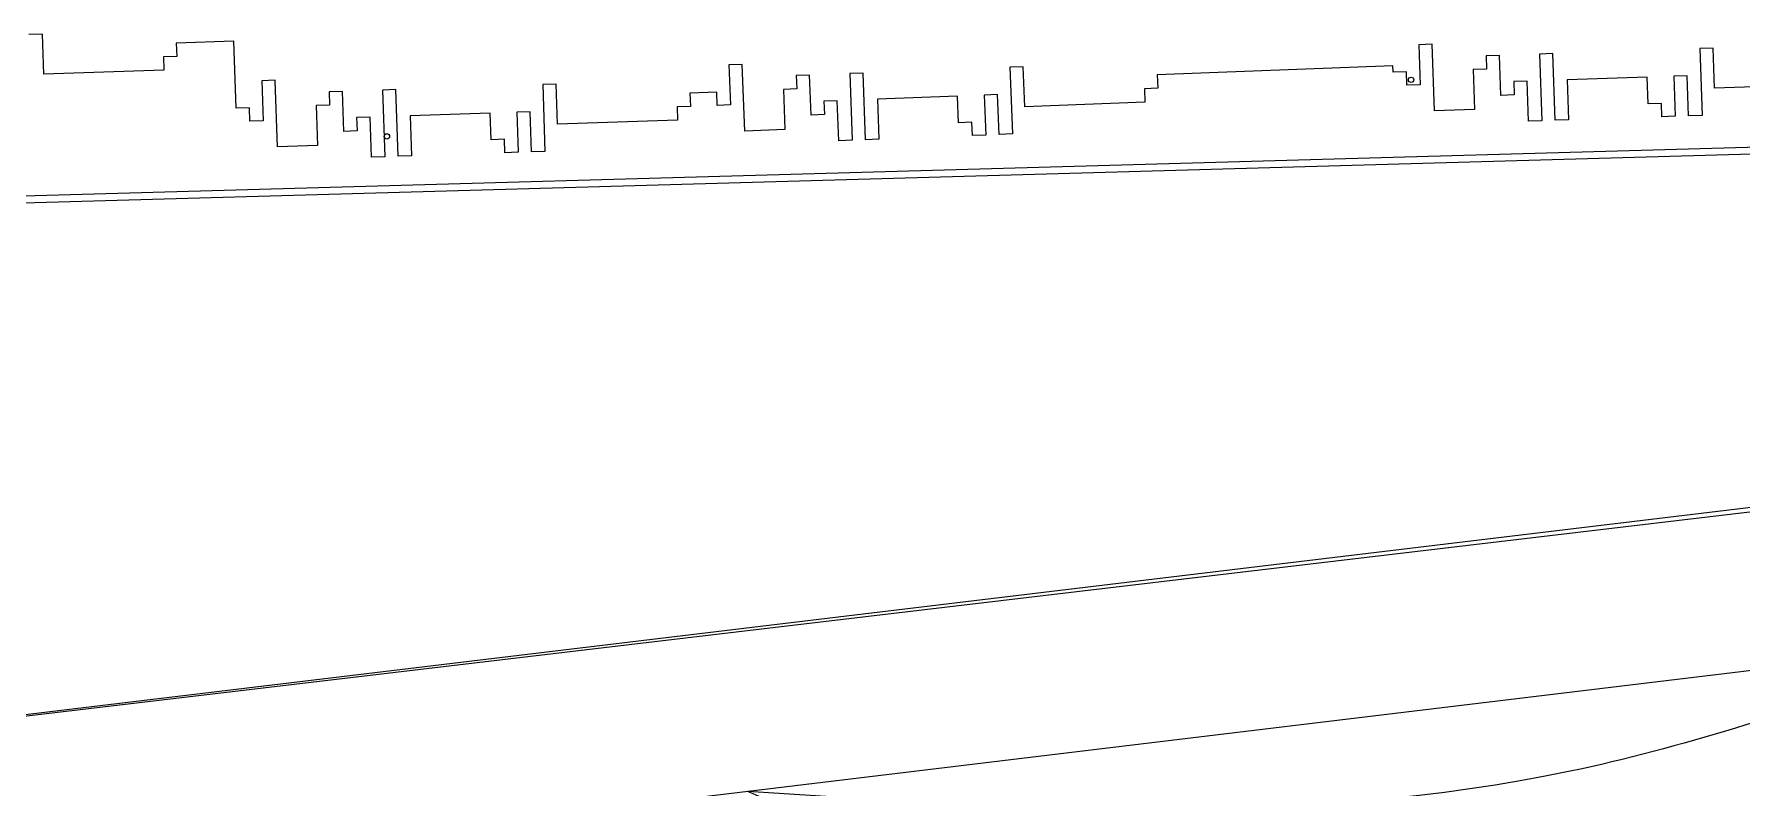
# Model space of a CAD drawing. Header units: metres. Extents: x -48 to 2360, y -1392 to 453.
# Drawn here: x 255.69 to 280.03, y -1264.53 to -1253.78 of the extents above; entities that cross this region are included whole.
import ezdxf

# ---------------------------------------------------------------- set-up
doc = ezdxf.new("R2010")
doc.units = ezdxf.units.M
doc.layers.add('JARDINERAS', color=93, linetype='Continuous', lineweight=5, transparency=0.4)
doc.layers.add('SUELO', color=231, linetype='Continuous', lineweight=5, transparency=0.2)
doc.layers.add('TODO', color=210, linetype='Continuous', lineweight=5)

msp = doc.modelspace()

# ---------------------------------------------------------------- linework, layer by layer
at = {"layer": 'JARDINERAS', "transparency": 33554559, "flags": 128}
for points in [[(255.81, -1253.784), (255.619, -1253.791)], [(255.829, -1254.355), (255.81, -1253.784)], [(258.539, -1253.883), (257.719, -1253.911)], [(257.719, -1253.911), (257.725, -1254.101)], [(258.571, -1254.841), (258.539, -1253.883)], [(275.62, -1253.928), (275.429, -1253.935)], [(275.652, -1254.88), (275.62, -1253.928)], [(257.725, -1254.101), (257.535, -1254.107)], [(257.535, -1254.107), (257.541, -1254.298)], [(275.429, -1253.935), (275.449, -1254.506)], [(276.577, -1254.087), (276.387, -1254.093)], [(276.387, -1254.093), (276.394, -1254.284)], [(276.597, -1254.658), (276.577, -1254.087)], [(277.339, -1254.061), (277.148, -1254.068)], [(277.148, -1254.068), (277.18, -1255.019)], [(277.37, -1255.013), (277.339, -1254.061)], [(279.622, -1253.985), (279.432, -1253.991)], [(279.432, -1253.991), (279.464, -1254.943)], [(279.641, -1254.556), (279.622, -1253.985)], [(257.541, -1254.298), (255.829, -1254.355)], [(265.786, -1254.215), (265.596, -1254.223)], [(265.596, -1254.223), (265.618, -1254.793)], [(265.823, -1255.166), (265.786, -1254.215)], [(266.745, -1254.368), (266.555, -1254.376)], [(266.555, -1254.376), (266.562, -1254.566)], [(266.767, -1254.939), (266.745, -1254.368)], [(267.506, -1254.339), (267.316, -1254.346)], [(267.316, -1254.346), (267.353, -1255.297)], [(267.543, -1255.29), (267.506, -1254.339)], [(269.789, -1254.249), (269.599, -1254.257)], [(269.599, -1254.257), (269.636, -1255.208)], [(269.811, -1254.82), (269.789, -1254.249)], [(275.057, -1254.234), (271.699, -1254.365)], [(271.699, -1254.365), (271.706, -1254.556)], [(275.062, -1254.328), (275.057, -1254.234)], [(275.252, -1254.322), (275.062, -1254.328)], [(275.258, -1254.512), (275.252, -1254.322)], [(276.394, -1254.284), (276.203, -1254.29)], [(276.203, -1254.29), (276.222, -1254.861)], [(278.683, -1254.397), (277.542, -1254.436)], [(278.696, -1254.778), (278.683, -1254.397)], [(279.254, -1254.378), (279.064, -1254.385)], [(279.064, -1254.385), (279.083, -1254.955)], [(279.273, -1254.949), (279.254, -1254.378)], [(259.129, -1254.441), (258.938, -1254.448)], [(258.938, -1254.448), (258.958, -1255.018)], [(259.161, -1255.393), (259.129, -1254.451), (259.129, -1254.441)], [(260.086, -1254.6), (259.896, -1254.606)], [(259.896, -1254.606), (259.903, -1254.796)], [(260.106, -1255.171), (260.086, -1254.6)], [(260.848, -1254.574), (260.657, -1254.581)], [(260.657, -1254.581), (260.689, -1255.532)], [(260.879, -1255.526), (260.848, -1254.574)], [(263.131, -1254.498), (262.941, -1254.504)], [(262.941, -1254.504), (262.973, -1255.456)], [(263.15, -1255.069), (263.131, -1254.498)], [(265.421, -1254.611), (265.04, -1254.624)], [(265.04, -1254.624), (265.046, -1254.815)], [(265.428, -1254.801), (265.421, -1254.611)], [(266.562, -1254.566), (266.372, -1254.573)], [(266.372, -1254.573), (266.394, -1255.144)], [(269.423, -1254.645), (269.233, -1254.652)], [(269.233, -1254.652), (269.255, -1255.223)], [(269.445, -1255.216), (269.423, -1254.645)], [(271.706, -1254.556), (271.516, -1254.563)], [(271.516, -1254.563), (271.523, -1254.753)], [(275.449, -1254.506), (275.258, -1254.512)], [(276.787, -1254.651), (276.597, -1254.658)], [(276.971, -1254.455), (276.78, -1254.461)], [(276.78, -1254.461), (276.787, -1254.651)], [(276.99, -1255.026), (276.971, -1254.455)], [(277.542, -1254.436), (277.561, -1255.006)], [(281.354, -1254.498), (279.641, -1254.556)], [(258.761, -1254.835), (258.571, -1254.841)], [(258.767, -1255.025), (258.761, -1254.835)], [(259.903, -1254.796), (259.712, -1254.803)], [(259.712, -1254.803), (259.731, -1255.374)], [(262.763, -1254.891), (262.573, -1254.897)], [(262.573, -1254.897), (262.592, -1255.468)], [(262.782, -1255.462), (262.763, -1254.891)], [(265.046, -1254.815), (264.856, -1254.821)], [(264.856, -1254.821), (264.863, -1255.011)], [(265.618, -1254.793), (265.428, -1254.801)], [(267.14, -1254.734), (266.95, -1254.741)], [(266.95, -1254.741), (266.957, -1254.932)], [(267.163, -1255.305), (267.14, -1254.734)], [(268.852, -1254.667), (267.711, -1254.712)], [(267.711, -1254.712), (267.733, -1255.282)], [(268.867, -1255.048), (268.852, -1254.667)], [(271.523, -1254.753), (269.811, -1254.82)], [(276.222, -1254.861), (275.652, -1254.88)], [(278.886, -1254.772), (278.696, -1254.778)], [(278.893, -1254.962), (278.886, -1254.772)], [(258.958, -1255.018), (258.767, -1255.025)], [(260.48, -1254.968), (260.289, -1254.974)], [(260.289, -1254.974), (260.296, -1255.164)], [(260.499, -1255.538), (260.48, -1254.968)], [(262.192, -1254.91), (261.051, -1254.948)], [(261.051, -1254.948), (261.07, -1255.519)], [(262.205, -1255.291), (262.192, -1254.91)], [(264.863, -1255.011), (263.15, -1255.069)], [(266.394, -1255.144), (265.823, -1255.166)], [(266.957, -1254.932), (266.767, -1254.939)], [(269.058, -1255.04), (268.867, -1255.048)], [(269.065, -1255.23), (269.058, -1255.04)], [(277.18, -1255.019), (276.99, -1255.026)], [(277.561, -1255.006), (277.37, -1255.013)], [(279.083, -1254.955), (278.893, -1254.962)], [(279.464, -1254.943), (279.273, -1254.949)], [(259.731, -1255.374), (259.161, -1255.393)], [(260.296, -1255.164), (260.106, -1255.171)], [(262.395, -1255.284), (262.205, -1255.291)], [(262.402, -1255.475), (262.395, -1255.284)], [(267.353, -1255.297), (267.163, -1255.305)], [(267.733, -1255.282), (267.543, -1255.29)], [(269.255, -1255.223), (269.065, -1255.23)], [(269.636, -1255.208), (269.445, -1255.216)], [(260.689, -1255.532), (260.499, -1255.538)], [(261.07, -1255.519), (260.879, -1255.526)], [(262.592, -1255.468), (262.402, -1255.475)], [(262.973, -1255.456), (262.782, -1255.462)]]:
    msp.add_lwpolyline(points, dxfattribs=at)
at = {"layer": 'JARDINERAS', "transparency": 33554559}
for centre, major_axis, start_param, end_param in [((275.317, -1254.436), (-0.027, 0.0269), 3.926991, 10.210176), ((260.721, -1255.242), (0.0269, 0.027), 5.497787, 11.780972)]:
    msp.add_ellipse(centre, major_axis=major_axis, ratio=1, start_param=start_param, end_param=end_param, dxfattribs=at)
at = {"layer": 'JARDINERAS', "ltscale": 0.05, "transparency": 33554559}
for points in [[(282.279, -1262.925), (277.589, -1266.833), (265.864, -1264.583)], [(282.279, -1262.925), (277.586, -1264.294), (265.864, -1264.583)]]:
    msp.add_spline(points, degree=3, dxfattribs=at)
at = {"layer": 'SUELO', "ltscale": 0.05, "transparency": 33554559, "flags": 128}
for points in [[(290.459, -1261.615), (250.494, -1266.436)], [(290.459, -1261.617), (250.494, -1266.436)]]:
    msp.add_lwpolyline(points, dxfattribs=at)
at = {"layer": 'TODO', "transparency": 33554687}
msp.add_line((290.707, -1259.267), (247.797, -1264.424), dxfattribs=at)
at = {"layer": 'TODO', "transparency": 33554559, "flags": 128}
for points in [[(293.589, -1255.115), (253.855, -1256.24), (249.059, -1256.37)], [(290.88, -1255.192), (290.884, -1255.096), (253.852, -1256.14), (251.607, -1256.203)]]:
    msp.add_lwpolyline(points, dxfattribs=at)
at = {"layer": 'TODO', "ltscale": 7, "transparency": 33554559}
msp.add_lwpolyline([(311.255, -1311.875), (311.255, -1311.875), (318.75, -1312.996), (317.888, -1331.288), (259.657, -1345.489), (247.797, -1264.424), (293.305, -1259.038), (293.305, -1259.038)], dxfattribs=at)

doc.saveas('drawing.dxf')
